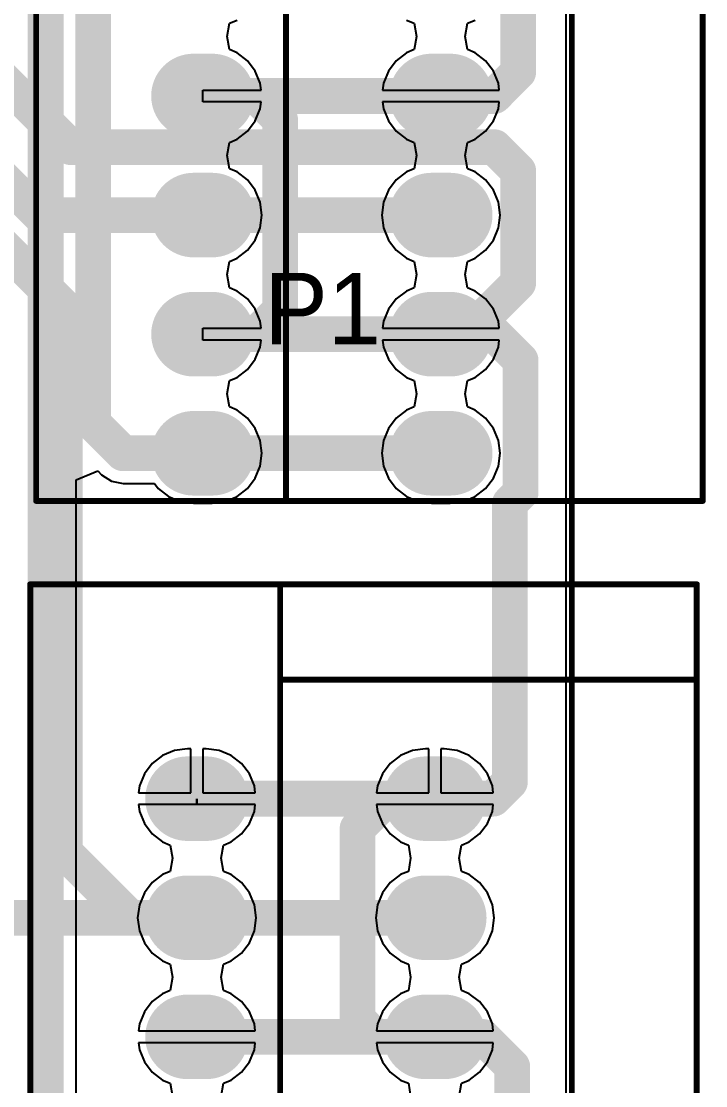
# Model space of a CAD drawing. Header units: millimetres. Extents: x 2.82 to 7.12, y 0.77 to 5.15.
# Drawn here: x 6.542 to 7.118, y 2.124 to 3.018 of the extents above; entities that cross this region are included whole.
import ezdxf

# ---------------------------------------------------------------- set-up
doc = ezdxf.new("R2010")
doc.units = ezdxf.units.MM
doc.header["$MEASUREMENT"] = 0
for name, color, linetype in [('BottomLayer', 5, 'Continuous'), ('BottomSolder', 6, 'Continuous'), ('Mechanical1', 6, 'Continuous'), ('MultiLayer', 9, 'Continuous'), ('PadHoleLayer', 156, 'Continuous'), ('TopLayer', 1, 'Continuous'), ('TopOverlay', 2, 'Continuous'), ('TopSolder', 216, 'Continuous')]:
    doc.layers.add(name, color=color, linetype=linetype)

msp = doc.modelspace()

# ---------------------------------------------------------------- linework, layer by layer
at = {"layer": 'BottomLayer'}
for points, const_width in [([(6.145, 3.268), (6.558, 2.855)], 0.03), ([(6.128, 3.228), (6.579, 2.777)], 0.03), ([(6.513, 2.983), (6.584, 2.912)], 0.03), ([(6.68713, 2.955), (6.70287, 2.955)], 0.06299), ([(6.88713, 2.955), (6.90287, 2.955)], 0.06299), ([(6.695, 2.955), (6.895, 2.955)], 0.03), ([(6.584, 2.912), (6.94, 2.912)], 0.03), ([(6.94, 2.912), (6.96, 2.892)], 0.03), ([(6.96, 2.798), (6.96, 2.892)], 0.03), ([(6.68713, 2.855), (6.70287, 2.855)], 0.06299), ([(6.88713, 2.855), (6.90287, 2.855)], 0.06299), ([(6.558, 2.855), (6.695, 2.855)], 0.03), ([(6.695, 2.855), (6.895, 2.855)], 0.03), ([(6.917, 2.755), (6.96, 2.798)], 0.03), ([(6.579, 2.32), (6.579, 2.777)], 0.03), ([(6.68713, 2.755), (6.70287, 2.755)], 0.06299), ([(6.88713, 2.755), (6.90287, 2.755)], 0.06299), ([(6.695, 2.755), (6.895, 2.755)], 0.03), ([(6.895, 2.755), (6.917, 2.755)], 0.03), ([(6.68713, 2.655), (6.70287, 2.655)], 0.06299), ([(6.88713, 2.655), (6.90287, 2.655)], 0.06299), ([(6.695, 2.655), (6.895, 2.655)], 0.03), ([(6.68213, 2.365), (6.69787, 2.365)], 0.06299), ([(6.88213, 2.365), (6.89787, 2.365)], 0.06299), ([(6.69, 2.365), (6.89, 2.365)], 0.03), ([(6.579, 2.32), (6.634, 2.265)], 0.03), ([(6.68213, 2.265), (6.69787, 2.265)], 0.06299), ([(6.88213, 2.265), (6.89787, 2.265)], 0.06299), ([(6.064, 2.265), (6.634, 2.265)], 0.03), ([(6.634, 2.265), (6.69, 2.265)], 0.03), ([(6.69, 2.265), (6.89, 2.265)], 0.03), ([(6.68213, 2.165), (6.69787, 2.165)], 0.06299), ([(6.88213, 2.165), (6.89787, 2.165)], 0.06299), ([(6.69, 2.165), (6.89, 2.165)], 0.03)]:
    msp.add_lwpolyline(points, dxfattribs=dict(at, const_width=const_width))
for points, const_width in [([(6.67138, 2.955, 1), (6.70287, 2.955, 1)], 0.0315), ([(6.68713, 2.955, 1), (6.71862, 2.955, 1)], 0.0315), ([(6.87138, 2.955, 1), (6.90287, 2.955, 1)], 0.0315), ([(6.88713, 2.955, 1), (6.91862, 2.955, 1)], 0.0315), ([(6.6875, 2.955, 1), (6.7025, 2.955, 1)], 0.015), ([(6.8875, 2.955, 1), (6.9025, 2.955, 1)], 0.015), ([(6.5765, 2.912, 1), (6.5915, 2.912, 1)], 0.015), ([(6.5765, 2.912, 1), (6.5915, 2.912, 1)], 0.015), ([(6.9325, 2.912, 1), (6.9475, 2.912, 1)], 0.015), ([(6.9325, 2.912, 1), (6.9475, 2.912, 1)], 0.015), ([(6.9525, 2.892, 1), (6.9675, 2.892, 1)], 0.015), ([(6.9525, 2.892, 1), (6.9675, 2.892, 1)], 0.015), ([(6.67138, 2.855, 1), (6.70287, 2.855, 1)], 0.0315), ([(6.68713, 2.855, 1), (6.71862, 2.855, 1)], 0.0315), ([(6.87138, 2.855, 1), (6.90287, 2.855, 1)], 0.0315), ([(6.88713, 2.855, 1), (6.91862, 2.855, 1)], 0.0315), ([(6.5505, 2.855, 1), (6.5655, 2.855, 1)], 0.015), ([(6.5505, 2.855, 1), (6.5655, 2.855, 1)], 0.015), ([(6.6875, 2.855, 1), (6.7025, 2.855, 1)], 0.015), ([(6.6875, 2.855, 1), (6.7025, 2.855, 1)], 0.015), ([(6.8875, 2.855, 1), (6.9025, 2.855, 1)], 0.015), ([(6.9525, 2.798, 1), (6.9675, 2.798, 1)], 0.015), ([(6.9525, 2.798, 1), (6.9675, 2.798, 1)], 0.015), ([(6.5715, 2.777, 1), (6.5865, 2.777, 1)], 0.015), ([(6.5715, 2.777, 1), (6.5865, 2.777, 1)], 0.015), ([(6.67138, 2.755, 1), (6.70287, 2.755, 1)], 0.0315), ([(6.68713, 2.755, 1), (6.71862, 2.755, 1)], 0.0315), ([(6.87138, 2.755, 1), (6.90287, 2.755, 1)], 0.0315), ([(6.88713, 2.755, 1), (6.91862, 2.755, 1)], 0.0315), ([(6.6875, 2.755, 1), (6.7025, 2.755, 1)], 0.015), ([(6.8875, 2.755, 1), (6.9025, 2.755, 1)], 0.015), ([(6.8875, 2.755, 1), (6.9025, 2.755, 1)], 0.015), ([(6.9095, 2.755, 1), (6.9245, 2.755, 1)], 0.015), ([(6.9095, 2.755, 1), (6.9245, 2.755, 1)], 0.015), ([(6.67138, 2.655, 1), (6.70287, 2.655, 1)], 0.0315), ([(6.68713, 2.655, 1), (6.71862, 2.655, 1)], 0.0315), ([(6.87138, 2.655, 1), (6.90287, 2.655, 1)], 0.0315), ([(6.88713, 2.655, 1), (6.91862, 2.655, 1)], 0.0315), ([(6.6875, 2.655, 1), (6.7025, 2.655, 1)], 0.015), ([(6.8875, 2.655, 1), (6.9025, 2.655, 1)], 0.015), ([(6.66638, 2.365, 1), (6.69787, 2.365, 1)], 0.0315), ([(6.68213, 2.365, 1), (6.71362, 2.365, 1)], 0.0315), ([(6.86638, 2.365, 1), (6.89787, 2.365, 1)], 0.0315), ([(6.88213, 2.365, 1), (6.91362, 2.365, 1)], 0.0315), ([(6.6825, 2.365, 1), (6.6975, 2.365, 1)], 0.015), ([(6.8825, 2.365, 1), (6.8975, 2.365, 1)], 0.015), ([(6.5715, 2.32, 1), (6.5865, 2.32, 1)], 0.015), ([(6.5715, 2.32, 1), (6.5865, 2.32, 1)], 0.015), ([(6.66638, 2.265, 1), (6.69787, 2.265, 1)], 0.0315), ([(6.68213, 2.265, 1), (6.71362, 2.265, 1)], 0.0315), ([(6.86638, 2.265, 1), (6.89787, 2.265, 1)], 0.0315), ([(6.88213, 2.265, 1), (6.91362, 2.265, 1)], 0.0315), ([(6.6265, 2.265, 1), (6.6415, 2.265, 1)], 0.015), ([(6.6265, 2.265, 1), (6.6415, 2.265, 1)], 0.015), ([(6.6265, 2.265, 1), (6.6415, 2.265, 1)], 0.015), ([(6.6825, 2.265, 1), (6.6975, 2.265, 1)], 0.015), ([(6.6825, 2.265, 1), (6.6975, 2.265, 1)], 0.015), ([(6.8825, 2.265, 1), (6.8975, 2.265, 1)], 0.015), ([(6.66638, 2.165, 1), (6.69787, 2.165, 1)], 0.0315), ([(6.68213, 2.165, 1), (6.71362, 2.165, 1)], 0.0315), ([(6.86638, 2.165, 1), (6.89787, 2.165, 1)], 0.0315), ([(6.88213, 2.165, 1), (6.91362, 2.165, 1)], 0.0315), ([(6.6825, 2.165, 1), (6.6975, 2.165, 1)], 0.015), ([(6.8825, 2.165, 1), (6.8975, 2.165, 1)], 0.015)]:
    msp.add_lwpolyline(points, format="xyb", close=True, dxfattribs=dict(at, const_width=const_width))
at = {"layer": 'BottomSolder', "const_width": 0.07099}
for points in [[(6.68713, 2.955), (6.70287, 2.955)], [(6.88713, 2.955), (6.90287, 2.955)], [(6.68713, 2.855), (6.70287, 2.855)], [(6.88713, 2.855), (6.90287, 2.855)], [(6.68713, 2.755), (6.70287, 2.755)], [(6.88713, 2.755), (6.90287, 2.755)], [(6.68713, 2.655), (6.70287, 2.655)], [(6.88713, 2.655), (6.90287, 2.655)], [(6.68213, 2.365), (6.69787, 2.365)], [(6.88213, 2.365), (6.89787, 2.365)], [(6.68213, 2.265), (6.69787, 2.265)], [(6.88213, 2.265), (6.89787, 2.265)], [(6.68213, 2.165), (6.69787, 2.165)], [(6.88213, 2.165), (6.89787, 2.165)]]:
    msp.add_lwpolyline(points, dxfattribs=at)
at = {"layer": 'BottomSolder', "const_width": 0.0355}
for points in [[(6.66938, 2.955, 1), (6.70487, 2.955, 1)], [(6.68513, 2.955, 1), (6.72062, 2.955, 1)], [(6.86938, 2.955, 1), (6.90487, 2.955, 1)], [(6.88513, 2.955, 1), (6.92062, 2.955, 1)], [(6.66938, 2.855, 1), (6.70487, 2.855, 1)], [(6.68513, 2.855, 1), (6.72062, 2.855, 1)], [(6.86938, 2.855, 1), (6.90487, 2.855, 1)], [(6.88513, 2.855, 1), (6.92062, 2.855, 1)], [(6.66938, 2.755, 1), (6.70487, 2.755, 1)], [(6.68513, 2.755, 1), (6.72062, 2.755, 1)], [(6.86938, 2.755, 1), (6.90487, 2.755, 1)], [(6.88513, 2.755, 1), (6.92062, 2.755, 1)], [(6.66938, 2.655, 1), (6.70487, 2.655, 1)], [(6.68513, 2.655, 1), (6.72062, 2.655, 1)], [(6.86938, 2.655, 1), (6.90487, 2.655, 1)], [(6.88513, 2.655, 1), (6.92062, 2.655, 1)], [(6.66438, 2.365, 1), (6.69987, 2.365, 1)], [(6.68013, 2.365, 1), (6.71562, 2.365, 1)], [(6.86438, 2.365, 1), (6.89987, 2.365, 1)], [(6.88013, 2.365, 1), (6.91562, 2.365, 1)], [(6.66438, 2.265, 1), (6.69987, 2.265, 1)], [(6.68013, 2.265, 1), (6.71562, 2.265, 1)], [(6.86438, 2.265, 1), (6.89987, 2.265, 1)], [(6.88013, 2.265, 1), (6.91562, 2.265, 1)], [(6.66438, 2.165, 1), (6.69987, 2.165, 1)], [(6.68013, 2.165, 1), (6.71562, 2.165, 1)], [(6.86438, 2.165, 1), (6.89987, 2.165, 1)], [(6.88013, 2.165, 1), (6.91562, 2.165, 1)]]:
    msp.add_lwpolyline(points, format="xyb", close=True, dxfattribs=at)
at = {"layer": 'Mechanical1', "const_width": 0.005}
msp.add_lwpolyline([(7.005, 0.995), (7.005, 4.945)], dxfattribs=at)
at = {"layer": 'MultiLayer', "const_width": 0.06299}
for points in [[(6.68713, 2.955), (6.70287, 2.955)], [(6.88713, 2.955), (6.90287, 2.955)], [(6.68713, 2.855), (6.70287, 2.855)], [(6.88713, 2.855), (6.90287, 2.855)], [(6.68713, 2.755), (6.70287, 2.755)], [(6.88713, 2.755), (6.90287, 2.755)], [(6.68713, 2.655), (6.70287, 2.655)], [(6.88713, 2.655), (6.90287, 2.655)], [(6.68213, 2.365), (6.69787, 2.365)], [(6.88213, 2.365), (6.89787, 2.365)], [(6.68213, 2.265), (6.69787, 2.265)], [(6.88213, 2.265), (6.89787, 2.265)], [(6.68213, 2.165), (6.69787, 2.165)], [(6.88213, 2.165), (6.89787, 2.165)]]:
    msp.add_lwpolyline(points, dxfattribs=at)
at = {"layer": 'MultiLayer', "const_width": 0.0315}
for points in [[(6.67138, 2.955, 1), (6.70287, 2.955, 1)], [(6.68713, 2.955, 1), (6.71862, 2.955, 1)], [(6.87138, 2.955, 1), (6.90287, 2.955, 1)], [(6.88713, 2.955, 1), (6.91862, 2.955, 1)], [(6.67138, 2.855, 1), (6.70287, 2.855, 1)], [(6.68713, 2.855, 1), (6.71862, 2.855, 1)], [(6.87138, 2.855, 1), (6.90287, 2.855, 1)], [(6.88713, 2.855, 1), (6.91862, 2.855, 1)], [(6.67138, 2.755, 1), (6.70287, 2.755, 1)], [(6.68713, 2.755, 1), (6.71862, 2.755, 1)], [(6.87138, 2.755, 1), (6.90287, 2.755, 1)], [(6.88713, 2.755, 1), (6.91862, 2.755, 1)], [(6.67138, 2.655, 1), (6.70287, 2.655, 1)], [(6.68713, 2.655, 1), (6.71862, 2.655, 1)], [(6.87138, 2.655, 1), (6.90287, 2.655, 1)], [(6.88713, 2.655, 1), (6.91862, 2.655, 1)], [(6.66638, 2.365, 1), (6.69787, 2.365, 1)], [(6.68213, 2.365, 1), (6.71362, 2.365, 1)], [(6.86638, 2.365, 1), (6.89787, 2.365, 1)], [(6.88213, 2.365, 1), (6.91362, 2.365, 1)], [(6.66638, 2.265, 1), (6.69787, 2.265, 1)], [(6.68213, 2.265, 1), (6.71362, 2.265, 1)], [(6.86638, 2.265, 1), (6.89787, 2.265, 1)], [(6.88213, 2.265, 1), (6.91362, 2.265, 1)], [(6.66638, 2.165, 1), (6.69787, 2.165, 1)], [(6.68213, 2.165, 1), (6.71362, 2.165, 1)], [(6.86638, 2.165, 1), (6.89787, 2.165, 1)], [(6.88213, 2.165, 1), (6.91362, 2.165, 1)]]:
    msp.add_lwpolyline(points, format="xyb", close=True, dxfattribs=at)
at = {"layer": 'PadHoleLayer', "const_width": 0.01969}
for points in [[(6.68516, 2.955, 1), (6.70484, 2.955, 1)], [(6.88516, 2.955, 1), (6.90484, 2.955, 1)], [(6.68516, 2.855, 1), (6.70484, 2.855, 1)], [(6.88516, 2.855, 1), (6.90484, 2.855, 1)], [(6.68516, 2.755, 1), (6.70484, 2.755, 1)], [(6.88516, 2.755, 1), (6.90484, 2.755, 1)], [(6.68516, 2.655, 1), (6.70484, 2.655, 1)], [(6.88516, 2.655, 1), (6.90484, 2.655, 1)], [(6.68016, 2.365, 1), (6.69984, 2.365, 1)], [(6.88016, 2.365, 1), (6.89984, 2.365, 1)], [(6.68016, 2.265, 1), (6.69984, 2.265, 1)], [(6.88016, 2.265, 1), (6.89984, 2.265, 1)], [(6.68016, 2.165, 1), (6.69984, 2.165, 1)], [(6.88016, 2.165, 1), (6.89984, 2.165, 1)]]:
    msp.add_lwpolyline(points, format="xyb", close=True, dxfattribs=at)
at = {"layer": 'TopLayer'}
for p, q in [((7, 4.90216), (7, 1)), ((6.71544, 3.005), (6.71731, 3.01606)), ((6.71731, 3.01606), (6.7238, 3.01875)), ((6.8662, 3.01875), (6.87269, 3.01606)), ((6.87269, 3.01606), (6.87456, 3.005)), ((6.91544, 3.005), (6.91731, 3.01606)), ((6.91731, 3.01606), (6.9238, 3.01875)), ((6.71731, 2.99394), (6.71544, 3.005)), ((6.87456, 3.005), (6.87269, 2.99394)), ((6.91731, 2.99394), (6.91544, 3.005)), ((6.7238, 2.99125), (6.71731, 2.99394)), ((6.87269, 2.99394), (6.8662, 2.99125)), ((6.9238, 2.99125), (6.91731, 2.99394)), ((6.73247, 2.9846), (6.7238, 2.99125)), ((6.8662, 2.99125), (6.85753, 2.9846)), ((6.93247, 2.9846), (6.9238, 2.99125)), ((6.73912, 2.97593), (6.73247, 2.9846)), ((6.85753, 2.9846), (6.85088, 2.97593)), ((6.93912, 2.97593), (6.93247, 2.9846)), ((6.7433, 2.96583), (6.73912, 2.97593)), ((6.85088, 2.97593), (6.8467, 2.96583)), ((6.9433, 2.96583), (6.93912, 2.97593)), ((6.695, 2.95), (6.695, 2.96)), ((6.695, 2.96), (6.74407, 2.96)), ((6.74407, 2.96), (6.7433, 2.96583)), ((6.8467, 2.96583), (6.84593, 2.96)), ((6.84593, 2.96), (6.895, 2.96)), ((6.895, 2.96), (6.94407, 2.96)), ((6.94407, 2.96), (6.9433, 2.96583)), ((6.74407, 2.95), (6.695, 2.95)), ((6.7433, 2.94417), (6.74407, 2.95)), ((6.895, 2.95), (6.84593, 2.95)), ((6.84593, 2.95), (6.8467, 2.94417)), ((6.94407, 2.95), (6.895, 2.95)), ((6.9433, 2.94417), (6.94407, 2.95)), ((6.73912, 2.93407), (6.7433, 2.94417)), ((6.8467, 2.94417), (6.85088, 2.93407)), ((6.93912, 2.93407), (6.9433, 2.94417)), ((6.73247, 2.9254), (6.73912, 2.93407)), ((6.85088, 2.93407), (6.85753, 2.9254)), ((6.93247, 2.9254), (6.93912, 2.93407)), ((6.7238, 2.91875), (6.73247, 2.9254)), ((6.85753, 2.9254), (6.8662, 2.91875)), ((6.9238, 2.91875), (6.93247, 2.9254)), ((6.71544, 2.905), (6.71731, 2.91606)), ((6.71731, 2.91606), (6.7238, 2.91875)), ((6.8662, 2.91875), (6.87269, 2.91606)), ((6.87269, 2.91606), (6.87456, 2.905)), ((6.91544, 2.905), (6.91731, 2.91606)), ((6.91731, 2.91606), (6.9238, 2.91875)), ((6.71731, 2.89394), (6.71544, 2.905)), ((6.87456, 2.905), (6.87269, 2.89394)), ((6.91731, 2.89394), (6.91544, 2.905)), ((6.7238, 2.89125), (6.71731, 2.89394)), ((6.73247, 2.8846), (6.7238, 2.89125)), ((6.8662, 2.89125), (6.85753, 2.8846)), ((6.87269, 2.89394), (6.8662, 2.89125)), ((6.9238, 2.89125), (6.91731, 2.89394)), ((6.93247, 2.8846), (6.9238, 2.89125)), ((6.73912, 2.87593), (6.73247, 2.8846)), ((6.85753, 2.8846), (6.85088, 2.87593)), ((6.93912, 2.87593), (6.93247, 2.8846)), ((6.7433, 2.86583), (6.73912, 2.87593)), ((6.85088, 2.87593), (6.8467, 2.86583)), ((6.9433, 2.86583), (6.93912, 2.87593)), ((6.74473, 2.855), (6.7433, 2.86583)), ((6.8467, 2.86583), (6.84527, 2.855)), ((6.94473, 2.855), (6.9433, 2.86583)), ((6.7433, 2.84417), (6.74473, 2.855)), ((6.84527, 2.855), (6.8467, 2.84417)), ((6.9433, 2.84417), (6.94473, 2.855)), ((6.73912, 2.83407), (6.7433, 2.84417)), ((6.8467, 2.84417), (6.85088, 2.83407)), ((6.93912, 2.83407), (6.9433, 2.84417)), ((6.73247, 2.8254), (6.73912, 2.83407)), ((6.85088, 2.83407), (6.85753, 2.8254)), ((6.93247, 2.8254), (6.93912, 2.83407)), ((6.7238, 2.81875), (6.73247, 2.8254)), ((6.85753, 2.8254), (6.8662, 2.81875)), ((6.9238, 2.81875), (6.93247, 2.8254)), ((6.71544, 2.805), (6.71731, 2.81606)), ((6.71731, 2.81606), (6.7238, 2.81875)), ((6.8662, 2.81875), (6.87269, 2.81606)), ((6.87269, 2.81606), (6.87456, 2.805)), ((6.91544, 2.805), (6.91731, 2.81606)), ((6.91731, 2.81606), (6.9238, 2.81875)), ((6.71731, 2.79394), (6.71544, 2.805)), ((6.87456, 2.805), (6.87269, 2.79394)), ((6.91731, 2.79394), (6.91544, 2.805)), ((6.7238, 2.79125), (6.71731, 2.79394)), ((6.73247, 2.7846), (6.7238, 2.79125)), ((6.8662, 2.79125), (6.85753, 2.7846)), ((6.87269, 2.79394), (6.8662, 2.79125)), ((6.9238, 2.79125), (6.91731, 2.79394)), ((6.93247, 2.7846), (6.9238, 2.79125)), ((6.73912, 2.77593), (6.73247, 2.7846)), ((6.85753, 2.7846), (6.85088, 2.77593)), ((6.93912, 2.77593), (6.93247, 2.7846)), ((6.7433, 2.76583), (6.73912, 2.77593)), ((6.85088, 2.77593), (6.8467, 2.76583)), ((6.9433, 2.76583), (6.93912, 2.77593)), ((6.74407, 2.76), (6.7433, 2.76583)), ((6.8467, 2.76583), (6.84593, 2.76)), ((6.94407, 2.76), (6.9433, 2.76583)), ((6.695, 2.75), (6.695, 2.76)), ((6.695, 2.76), (6.74407, 2.76)), ((6.84593, 2.76), (6.895, 2.76)), ((6.895, 2.76), (6.94407, 2.76)), ((6.74407, 2.75), (6.695, 2.75)), ((6.73912, 2.73407), (6.7433, 2.74417)), ((6.7433, 2.74417), (6.74407, 2.75)), ((6.895, 2.75), (6.84593, 2.75)), ((6.84593, 2.75), (6.8467, 2.74417)), ((6.8467, 2.74417), (6.85088, 2.73407)), ((6.94407, 2.75), (6.895, 2.75)), ((6.93912, 2.73407), (6.9433, 2.74417)), ((6.9433, 2.74417), (6.94407, 2.75)), ((6.73247, 2.7254), (6.73912, 2.73407)), ((6.85088, 2.73407), (6.85753, 2.7254)), ((6.93247, 2.7254), (6.93912, 2.73407)), ((6.71731, 2.71606), (6.7238, 2.71875)), ((6.7238, 2.71875), (6.73247, 2.7254)), ((6.85753, 2.7254), (6.8662, 2.71875)), ((6.8662, 2.71875), (6.87269, 2.71606)), ((6.91731, 2.71606), (6.9238, 2.71875)), ((6.9238, 2.71875), (6.93247, 2.7254)), ((6.71544, 2.705), (6.71731, 2.71606)), ((6.87269, 2.71606), (6.87456, 2.705)), ((6.91544, 2.705), (6.91731, 2.71606)), ((6.71731, 2.69394), (6.71544, 2.705)), ((6.87456, 2.705), (6.87269, 2.69394)), ((6.91731, 2.69394), (6.91544, 2.705)), ((6.7238, 2.69125), (6.71731, 2.69394)), ((6.73247, 2.6846), (6.7238, 2.69125)), ((6.8662, 2.69125), (6.85753, 2.6846)), ((6.87269, 2.69394), (6.8662, 2.69125)), ((6.9238, 2.69125), (6.91731, 2.69394)), ((6.93247, 2.6846), (6.9238, 2.69125)), ((6.73912, 2.67593), (6.73247, 2.6846)), ((6.85753, 2.6846), (6.85088, 2.67593)), ((6.93912, 2.67593), (6.93247, 2.6846)), ((6.7433, 2.66583), (6.73912, 2.67593)), ((6.85088, 2.67593), (6.8467, 2.66583)), ((6.9433, 2.66583), (6.93912, 2.67593)), ((6.74473, 2.655), (6.7433, 2.66583)), ((6.8467, 2.66583), (6.84527, 2.655)), ((6.94473, 2.655), (6.9433, 2.66583)), ((6.7433, 2.64417), (6.74473, 2.655)), ((6.84527, 2.655), (6.8467, 2.64417)), ((6.9433, 2.64417), (6.94473, 2.655)), ((6.58849, 2.63274), (6.60668, 2.64028)), ((6.60668, 2.64028), (6.60998, 2.63698)), ((6.60998, 2.63698), (6.61825, 2.63145)), ((6.73912, 2.63407), (6.7433, 2.64417)), ((6.8467, 2.64417), (6.85088, 2.63407)), ((6.93912, 2.63407), (6.9433, 2.64417)), ((6.58849, 1.93056), (6.58849, 2.63274)), ((6.61825, 2.63145), (6.628, 2.62951)), ((6.628, 2.62951), (6.65438, 2.62951)), ((6.65438, 2.62951), (6.65753, 2.6254)), ((6.73247, 2.6254), (6.73912, 2.63407)), ((6.85088, 2.63407), (6.85753, 2.6254)), ((6.93247, 2.6254), (6.93912, 2.63407)), ((6.65753, 2.6254), (6.6662, 2.61875)), ((6.6662, 2.61875), (6.67629, 2.61457)), ((6.71371, 2.61457), (6.7238, 2.61875)), ((6.7238, 2.61875), (6.73247, 2.6254)), ((6.85753, 2.6254), (6.8662, 2.61875)), ((6.8662, 2.61875), (6.87629, 2.61457)), ((6.91371, 2.61457), (6.9238, 2.61875)), ((6.9238, 2.61875), (6.93247, 2.6254)), ((6.67629, 2.61457), (6.68713, 2.61315)), ((6.68713, 2.61315), (6.70287, 2.61315)), ((6.70287, 2.61315), (6.71371, 2.61457)), ((6.87629, 2.61457), (6.88713, 2.61315)), ((6.88713, 2.61315), (6.90287, 2.61315)), ((6.90287, 2.61315), (6.91371, 2.61457)), ((6.67129, 2.40543), (6.6612, 2.40125)), ((6.68213, 2.40685), (6.67129, 2.40543)), ((6.685, 2.40685), (6.68213, 2.40685)), ((6.685, 2.37), (6.685, 2.40685)), ((6.69787, 2.40685), (6.695, 2.40685)), ((6.695, 2.40685), (6.695, 2.37)), ((6.70871, 2.40543), (6.69787, 2.40685)), ((6.7188, 2.40125), (6.70871, 2.40543)), ((6.87129, 2.40543), (6.8612, 2.40125)), ((6.88213, 2.40685), (6.87129, 2.40543)), ((6.885, 2.40685), (6.88213, 2.40685)), ((6.885, 2.37), (6.885, 2.40685)), ((6.89787, 2.40685), (6.895, 2.40685)), ((6.895, 2.40685), (6.895, 2.37)), ((6.90871, 2.40543), (6.89787, 2.40685)), ((6.9188, 2.40125), (6.90871, 2.40543)), ((6.6612, 2.40125), (6.65253, 2.3946)), ((6.72747, 2.3946), (6.7188, 2.40125)), ((6.8612, 2.40125), (6.85253, 2.3946)), ((6.92747, 2.3946), (6.9188, 2.40125)), ((6.65253, 2.3946), (6.64588, 2.38593)), ((6.73412, 2.38593), (6.72747, 2.3946)), ((6.85253, 2.3946), (6.84588, 2.38593)), ((6.93412, 2.38593), (6.92747, 2.3946)), ((6.64588, 2.38593), (6.6417, 2.37583)), ((6.7383, 2.37583), (6.73412, 2.38593)), ((6.84588, 2.38593), (6.8417, 2.37583)), ((6.9383, 2.37583), (6.93412, 2.38593)), ((6.6417, 2.37583), (6.64093, 2.37)), ((6.64093, 2.37), (6.685, 2.37)), ((6.695, 2.37), (6.73907, 2.37)), ((6.73907, 2.37), (6.7383, 2.37583)), ((6.8417, 2.37583), (6.84093, 2.37)), ((6.84093, 2.37), (6.885, 2.37)), ((6.895, 2.37), (6.93907, 2.37)), ((6.93907, 2.37), (6.9383, 2.37583)), ((6.69, 2.36), (6.64093, 2.36)), ((6.64093, 2.36), (6.6417, 2.35417)), ((6.69, 2.36), (6.69, 2.365)), ((6.69, 2.365), (6.69, 2.365)), ((6.69, 2.365), (6.69, 2.36)), ((6.73907, 2.36), (6.69, 2.36)), ((6.7383, 2.35417), (6.73907, 2.36)), ((6.89, 2.36), (6.84093, 2.36)), ((6.84093, 2.36), (6.8417, 2.35417)), ((6.93907, 2.36), (6.89, 2.36)), ((6.9383, 2.35417), (6.93907, 2.36)), ((6.6417, 2.35417), (6.64588, 2.34407)), ((6.73412, 2.34407), (6.7383, 2.35417)), ((6.8417, 2.35417), (6.84588, 2.34407)), ((6.93412, 2.34407), (6.9383, 2.35417)), ((6.64588, 2.34407), (6.65253, 2.3354)), ((6.72747, 2.3354), (6.73412, 2.34407)), ((6.84588, 2.34407), (6.85253, 2.3354)), ((6.92747, 2.3354), (6.93412, 2.34407)), ((6.65253, 2.3354), (6.6612, 2.32875)), ((6.7188, 2.32875), (6.72747, 2.3354)), ((6.85253, 2.3354), (6.8612, 2.32875)), ((6.9188, 2.32875), (6.92747, 2.3354)), ((6.6612, 2.32875), (6.66769, 2.32606)), ((6.66769, 2.32606), (6.66956, 2.315)), ((6.71044, 2.315), (6.71231, 2.32606)), ((6.71231, 2.32606), (6.7188, 2.32875)), ((6.8612, 2.32875), (6.86769, 2.32606)), ((6.86769, 2.32606), (6.86956, 2.315)), ((6.91044, 2.315), (6.91231, 2.32606)), ((6.91231, 2.32606), (6.9188, 2.32875)), ((6.66956, 2.315), (6.66769, 2.30394)), ((6.71231, 2.30394), (6.71044, 2.315)), ((6.86956, 2.315), (6.86769, 2.30394)), ((6.91231, 2.30394), (6.91044, 2.315)), ((6.6612, 2.30125), (6.65253, 2.2946)), ((6.66769, 2.30394), (6.6612, 2.30125)), ((6.7188, 2.30125), (6.71231, 2.30394)), ((6.72747, 2.2946), (6.7188, 2.30125)), ((6.8612, 2.30125), (6.85253, 2.2946)), ((6.86769, 2.30394), (6.8612, 2.30125)), ((6.9188, 2.30125), (6.91231, 2.30394)), ((6.92747, 2.2946), (6.9188, 2.30125)), ((6.65253, 2.2946), (6.64588, 2.28593)), ((6.73412, 2.28593), (6.72747, 2.2946)), ((6.85253, 2.2946), (6.84588, 2.28593)), ((6.93412, 2.28593), (6.92747, 2.2946)), ((6.64588, 2.28593), (6.6417, 2.27583)), ((6.7383, 2.27583), (6.73412, 2.28593)), ((6.84588, 2.28593), (6.8417, 2.27583)), ((6.9383, 2.27583), (6.93412, 2.28593)), ((6.6417, 2.27583), (6.64027, 2.265)), ((6.73973, 2.265), (6.7383, 2.27583)), ((6.8417, 2.27583), (6.84027, 2.265)), ((6.93973, 2.265), (6.9383, 2.27583)), ((6.64027, 2.265), (6.6417, 2.25417)), ((6.7383, 2.25417), (6.73973, 2.265)), ((6.84027, 2.265), (6.8417, 2.25417)), ((6.9383, 2.25417), (6.93973, 2.265)), ((6.6417, 2.25417), (6.64588, 2.24407)), ((6.73412, 2.24407), (6.7383, 2.25417)), ((6.8417, 2.25417), (6.84588, 2.24407)), ((6.93412, 2.24407), (6.9383, 2.25417)), ((6.64588, 2.24407), (6.65253, 2.2354)), ((6.72747, 2.2354), (6.73412, 2.24407)), ((6.84588, 2.24407), (6.85253, 2.2354)), ((6.92747, 2.2354), (6.93412, 2.24407)), ((6.65253, 2.2354), (6.6612, 2.22875)), ((6.7188, 2.22875), (6.72747, 2.2354)), ((6.85253, 2.2354), (6.8612, 2.22875)), ((6.9188, 2.22875), (6.92747, 2.2354)), ((6.6612, 2.22875), (6.66769, 2.22606)), ((6.66769, 2.22606), (6.66956, 2.215)), ((6.71044, 2.215), (6.71231, 2.22606)), ((6.71231, 2.22606), (6.7188, 2.22875)), ((6.8612, 2.22875), (6.86769, 2.22606)), ((6.86769, 2.22606), (6.86956, 2.215)), ((6.91044, 2.215), (6.91231, 2.22606)), ((6.91231, 2.22606), (6.9188, 2.22875)), ((6.66956, 2.215), (6.66769, 2.20394)), ((6.71231, 2.20394), (6.71044, 2.215)), ((6.86956, 2.215), (6.86769, 2.20394)), ((6.91231, 2.20394), (6.91044, 2.215)), ((6.6612, 2.20125), (6.65253, 2.1946)), ((6.66769, 2.20394), (6.6612, 2.20125)), ((6.7188, 2.20125), (6.71231, 2.20394)), ((6.72747, 2.1946), (6.7188, 2.20125)), ((6.8612, 2.20125), (6.85253, 2.1946)), ((6.86769, 2.20394), (6.8612, 2.20125)), ((6.9188, 2.20125), (6.91231, 2.20394)), ((6.92747, 2.1946), (6.9188, 2.20125)), ((6.65253, 2.1946), (6.64588, 2.18593)), ((6.73412, 2.18593), (6.72747, 2.1946)), ((6.85253, 2.1946), (6.84588, 2.18593)), ((6.93412, 2.18593), (6.92747, 2.1946)), ((6.64588, 2.18593), (6.6417, 2.17583)), ((6.7383, 2.17583), (6.73412, 2.18593)), ((6.84588, 2.18593), (6.8417, 2.17583)), ((6.9383, 2.17583), (6.93412, 2.18593)), ((6.6417, 2.17583), (6.64093, 2.17)), ((6.73907, 2.17), (6.7383, 2.17583)), ((6.8417, 2.17583), (6.84093, 2.17)), ((6.93907, 2.17), (6.9383, 2.17583)), ((6.64093, 2.17), (6.69, 2.17)), ((6.69, 2.17), (6.73907, 2.17)), ((6.84093, 2.17), (6.89, 2.17)), ((6.89, 2.17), (6.93907, 2.17)), ((6.69, 2.16), (6.64093, 2.16)), ((6.64093, 2.16), (6.6417, 2.15417)), ((6.6417, 2.15417), (6.64588, 2.14407)), ((6.73907, 2.16), (6.69, 2.16)), ((6.73412, 2.14407), (6.7383, 2.15417)), ((6.7383, 2.15417), (6.73907, 2.16)), ((6.89, 2.16), (6.84093, 2.16)), ((6.84093, 2.16), (6.8417, 2.15417)), ((6.8417, 2.15417), (6.84588, 2.14407)), ((6.93907, 2.16), (6.89, 2.16)), ((6.93412, 2.14407), (6.9383, 2.15417)), ((6.9383, 2.15417), (6.93907, 2.16)), ((6.64588, 2.14407), (6.65253, 2.1354)), ((6.72747, 2.1354), (6.73412, 2.14407)), ((6.84588, 2.14407), (6.85253, 2.1354)), ((6.92747, 2.1354), (6.93412, 2.14407)), ((6.65253, 2.1354), (6.6612, 2.12875)), ((6.6612, 2.12875), (6.66769, 2.12606)), ((6.71231, 2.12606), (6.7188, 2.12875)), ((6.7188, 2.12875), (6.72747, 2.1354)), ((6.85253, 2.1354), (6.8612, 2.12875)), ((6.8612, 2.12875), (6.86769, 2.12606)), ((6.91231, 2.12606), (6.9188, 2.12875)), ((6.9188, 2.12875), (6.92747, 2.1354)), ((6.66769, 2.12606), (6.66956, 2.115)), ((6.71044, 2.115), (6.71231, 2.12606)), ((6.86769, 2.12606), (6.86956, 2.115)), ((6.91044, 2.115), (6.91231, 2.12606))]:
    msp.add_line(p, q, dxfattribs=at)
for points, const_width in [([(6.603, 2.68), (6.603, 3.268)], 0.03), ([(6.563, 1.92), (6.563, 3.188)], 0.03), ([(6.96, 2.975), (6.96, 3.135)], 0.03), ([(6.68713, 2.955), (6.70287, 2.955)], 0.06299), ([(6.88713, 2.955), (6.90287, 2.955)], 0.06299), ([(6.94, 2.955), (6.96, 2.975)], 0.03), ([(6.695, 2.955), (6.74, 2.955)], 0.03), ([(6.74, 2.955), (6.76, 2.935)], 0.03), ([(6.895, 2.955), (6.94, 2.955)], 0.03), ([(6.76, 2.775), (6.76, 2.935)], 0.03), ([(6.68713, 2.855), (6.70287, 2.855)], 0.06299), ([(6.88713, 2.855), (6.90287, 2.855)], 0.06299), ([(6.74, 2.755), (6.76, 2.775)], 0.03), ([(6.68713, 2.755), (6.70287, 2.755)], 0.06299), ([(6.88713, 2.755), (6.90287, 2.755)], 0.06299), ([(6.695, 2.755), (6.74, 2.755)], 0.03), ([(6.895, 2.755), (6.94, 2.755)], 0.03), ([(6.94, 2.755), (6.962, 2.733)], 0.03), ([(6.962, 2.622), (6.962, 2.733)], 0.03), ([(6.603, 2.68), (6.628, 2.655)], 0.03), ([(6.68713, 2.655), (6.70287, 2.655)], 0.06299), ([(6.88713, 2.655), (6.90287, 2.655)], 0.06299), ([(6.628, 2.655), (6.695, 2.655)], 0.03), ([(6.953, 2.613), (6.962, 2.622)], 0.03), ([(6.953, 2.379), (6.953, 2.613)], 0.03), ([(6.68213, 2.365), (6.69787, 2.365)], 0.06299), ([(6.88213, 2.365), (6.89787, 2.365)], 0.06299), ([(6.939, 2.365), (6.953, 2.379)], 0.03), ([(6.825, 2.34), (6.85, 2.365)], 0.03), ([(6.85, 2.365), (6.89, 2.365)], 0.03), ([(6.89, 2.365), (6.939, 2.365)], 0.03), ([(6.825, 2.18), (6.825, 2.34)], 0.03), ([(6.68213, 2.265), (6.69787, 2.265)], 0.06299), ([(6.88213, 2.265), (6.89787, 2.265)], 0.06299), ([(6.68213, 2.165), (6.69787, 2.165)], 0.06299), ([(6.825, 2.18), (6.84, 2.165)], 0.03), ([(6.88213, 2.165), (6.89787, 2.165)], 0.06299), ([(6.84, 2.165), (6.89, 2.165)], 0.03), ([(6.89, 2.165), (6.93, 2.165)], 0.03), ([(6.93, 2.165), (6.955, 2.14)], 0.03), ([(6.955, 1.98), (6.955, 2.14)], 0.03)]:
    msp.add_lwpolyline(points, dxfattribs=dict(at, const_width=const_width))
for points, const_width in [([(6.67138, 2.955, 1), (6.70287, 2.955, 1)], 0.0315), ([(6.68713, 2.955, 1), (6.71862, 2.955, 1)], 0.0315), ([(6.87138, 2.955, 1), (6.90287, 2.955, 1)], 0.0315), ([(6.88713, 2.955, 1), (6.91862, 2.955, 1)], 0.0315), ([(6.9525, 2.975, 1), (6.9675, 2.975, 1)], 0.015), ([(6.9525, 2.975, 1), (6.9675, 2.975, 1)], 0.015), ([(6.6875, 2.955, 1), (6.7025, 2.955, 1)], 0.015), ([(6.7325, 2.955, 1), (6.7475, 2.955, 1)], 0.015), ([(6.7325, 2.955, 1), (6.7475, 2.955, 1)], 0.015), ([(6.8875, 2.955, 1), (6.9025, 2.955, 1)], 0.015), ([(6.9325, 2.955, 1), (6.9475, 2.955, 1)], 0.015), ([(6.9325, 2.955, 1), (6.9475, 2.955, 1)], 0.015), ([(6.7525, 2.935, 1), (6.7675, 2.935, 1)], 0.015), ([(6.7525, 2.935, 1), (6.7675, 2.935, 1)], 0.015), ([(6.67138, 2.855, 1), (6.70287, 2.855, 1)], 0.0315), ([(6.68713, 2.855, 1), (6.71862, 2.855, 1)], 0.0315), ([(6.87138, 2.855, 1), (6.90287, 2.855, 1)], 0.0315), ([(6.88713, 2.855, 1), (6.91862, 2.855, 1)], 0.0315), ([(6.7525, 2.775, 1), (6.7675, 2.775, 1)], 0.015), ([(6.7525, 2.775, 1), (6.7675, 2.775, 1)], 0.015), ([(6.67138, 2.755, 1), (6.70287, 2.755, 1)], 0.0315), ([(6.68713, 2.755, 1), (6.71862, 2.755, 1)], 0.0315), ([(6.87138, 2.755, 1), (6.90287, 2.755, 1)], 0.0315), ([(6.88713, 2.755, 1), (6.91862, 2.755, 1)], 0.0315), ([(6.6875, 2.755, 1), (6.7025, 2.755, 1)], 0.015), ([(6.7325, 2.755, 1), (6.7475, 2.755, 1)], 0.015), ([(6.7325, 2.755, 1), (6.7475, 2.755, 1)], 0.015), ([(6.8875, 2.755, 1), (6.9025, 2.755, 1)], 0.015), ([(6.9325, 2.755, 1), (6.9475, 2.755, 1)], 0.015), ([(6.9325, 2.755, 1), (6.9475, 2.755, 1)], 0.015), ([(6.9545, 2.733, 1), (6.9695, 2.733, 1)], 0.015), ([(6.9545, 2.733, 1), (6.9695, 2.733, 1)], 0.015), ([(6.5955, 2.68, 1), (6.6105, 2.68, 1)], 0.015), ([(6.5955, 2.68, 1), (6.6105, 2.68, 1)], 0.015), ([(6.67138, 2.655, 1), (6.70287, 2.655, 1)], 0.0315), ([(6.68713, 2.655, 1), (6.71862, 2.655, 1)], 0.0315), ([(6.87138, 2.655, 1), (6.90287, 2.655, 1)], 0.0315), ([(6.88713, 2.655, 1), (6.91862, 2.655, 1)], 0.0315), ([(6.6205, 2.655, 1), (6.6355, 2.655, 1)], 0.015), ([(6.6205, 2.655, 1), (6.6355, 2.655, 1)], 0.015), ([(6.6875, 2.655, 1), (6.7025, 2.655, 1)], 0.015), ([(6.9545, 2.622, 1), (6.9695, 2.622, 1)], 0.015), ([(6.9545, 2.622, 1), (6.9695, 2.622, 1)], 0.015), ([(6.9455, 2.613, 1), (6.9605, 2.613, 1)], 0.015), ([(6.9455, 2.613, 1), (6.9605, 2.613, 1)], 0.015), ([(6.66638, 2.365, 1), (6.69787, 2.365, 1)], 0.0315), ([(6.68213, 2.365, 1), (6.71362, 2.365, 1)], 0.0315), ([(6.86638, 2.365, 1), (6.89787, 2.365, 1)], 0.0315), ([(6.88213, 2.365, 1), (6.91362, 2.365, 1)], 0.0315), ([(6.9455, 2.379, 1), (6.9605, 2.379, 1)], 0.015), ([(6.9455, 2.379, 1), (6.9605, 2.379, 1)], 0.015), ([(6.8425, 2.365, 1), (6.8575, 2.365, 1)], 0.015), ([(6.8425, 2.365, 1), (6.8575, 2.365, 1)], 0.015), ([(6.8825, 2.365, 1), (6.8975, 2.365, 1)], 0.015), ([(6.8825, 2.365, 1), (6.8975, 2.365, 1)], 0.015), ([(6.9315, 2.365, 1), (6.9465, 2.365, 1)], 0.015), ([(6.9315, 2.365, 1), (6.9465, 2.365, 1)], 0.015), ([(6.8175, 2.34, 1), (6.8325, 2.34, 1)], 0.015), ([(6.8175, 2.34, 1), (6.8325, 2.34, 1)], 0.015), ([(6.66638, 2.265, 1), (6.69787, 2.265, 1)], 0.0315), ([(6.68213, 2.265, 1), (6.71362, 2.265, 1)], 0.0315), ([(6.86638, 2.265, 1), (6.89787, 2.265, 1)], 0.0315), ([(6.88213, 2.265, 1), (6.91362, 2.265, 1)], 0.0315), ([(6.66638, 2.165, 1), (6.69787, 2.165, 1)], 0.0315), ([(6.68213, 2.165, 1), (6.71362, 2.165, 1)], 0.0315), ([(6.8175, 2.18, 1), (6.8325, 2.18, 1)], 0.015), ([(6.8175, 2.18, 1), (6.8325, 2.18, 1)], 0.015), ([(6.86638, 2.165, 1), (6.89787, 2.165, 1)], 0.0315), ([(6.88213, 2.165, 1), (6.91362, 2.165, 1)], 0.0315), ([(6.8325, 2.165, 1), (6.8475, 2.165, 1)], 0.015), ([(6.8325, 2.165, 1), (6.8475, 2.165, 1)], 0.015), ([(6.8825, 2.165, 1), (6.8975, 2.165, 1)], 0.015), ([(6.8825, 2.165, 1), (6.8975, 2.165, 1)], 0.015), ([(6.9225, 2.165, 1), (6.9375, 2.165, 1)], 0.015), ([(6.9225, 2.165, 1), (6.9375, 2.165, 1)], 0.015), ([(6.9475, 2.14, 1), (6.9625, 2.14, 1)], 0.015), ([(6.9475, 2.14, 1), (6.9625, 2.14, 1)], 0.015)]:
    msp.add_lwpolyline(points, format="xyb", close=True, dxfattribs=dict(at, const_width=const_width))
at = {"layer": 'TopOverlay', "const_width": 0.005}
for points in [[(6.555, 2.615), (6.555, 3.735)], [(6.765, 2.615), (6.765, 3.735)], [(7.115, 2.615), (7.115, 3.735)], [(6.555, 2.615), (7.115, 2.615)], [(6.55, 1.425), (6.55, 2.545)], [(6.55, 2.545), (7.11, 2.545)], [(6.76, 1.425), (6.76, 2.545)], [(7.11, 1.425), (7.11, 2.545)], [(6.76, 2.465), (7.11, 2.465)]]:
    msp.add_lwpolyline(points, dxfattribs=at)
at = {"layer": 'TopOverlay', "const_width": 0.0025}
for points in [[(6.55375, 2.615, 1), (6.55625, 2.615, 1)], [(6.55375, 2.615, 1), (6.55625, 2.615, 1)], [(6.76375, 2.615, 1), (6.76625, 2.615, 1)], [(7.11375, 2.615, 1), (7.11625, 2.615, 1)], [(7.11375, 2.615, 1), (7.11625, 2.615, 1)], [(6.54875, 2.545, 1), (6.55125, 2.545, 1)], [(6.54875, 2.545, 1), (6.55125, 2.545, 1)], [(6.75875, 2.545, 1), (6.76125, 2.545, 1)], [(7.10875, 2.545, 1), (7.11125, 2.545, 1)], [(7.10875, 2.545, 1), (7.11125, 2.545, 1)], [(6.75875, 2.465, 1), (6.76125, 2.465, 1)], [(7.10875, 2.465, 1), (7.11125, 2.465, 1)]]:
    msp.add_lwpolyline(points, format="xyb", close=True, dxfattribs=at)
at = {"layer": 'TopSolder', "const_width": 0.07099}
for points in [[(6.68713, 2.955), (6.70287, 2.955)], [(6.88713, 2.955), (6.90287, 2.955)], [(6.68713, 2.855), (6.70287, 2.855)], [(6.88713, 2.855), (6.90287, 2.855)], [(6.68713, 2.755), (6.70287, 2.755)], [(6.88713, 2.755), (6.90287, 2.755)], [(6.68713, 2.655), (6.70287, 2.655)], [(6.88713, 2.655), (6.90287, 2.655)], [(6.68213, 2.365), (6.69787, 2.365)], [(6.88213, 2.365), (6.89787, 2.365)], [(6.68213, 2.265), (6.69787, 2.265)], [(6.88213, 2.265), (6.89787, 2.265)], [(6.68213, 2.165), (6.69787, 2.165)], [(6.88213, 2.165), (6.89787, 2.165)]]:
    msp.add_lwpolyline(points, dxfattribs=at)
at = {"layer": 'TopSolder', "const_width": 0.0355}
for points in [[(6.66938, 2.955, 1), (6.70487, 2.955, 1)], [(6.68513, 2.955, 1), (6.72062, 2.955, 1)], [(6.86938, 2.955, 1), (6.90487, 2.955, 1)], [(6.88513, 2.955, 1), (6.92062, 2.955, 1)], [(6.66938, 2.855, 1), (6.70487, 2.855, 1)], [(6.68513, 2.855, 1), (6.72062, 2.855, 1)], [(6.86938, 2.855, 1), (6.90487, 2.855, 1)], [(6.88513, 2.855, 1), (6.92062, 2.855, 1)], [(6.66938, 2.755, 1), (6.70487, 2.755, 1)], [(6.68513, 2.755, 1), (6.72062, 2.755, 1)], [(6.86938, 2.755, 1), (6.90487, 2.755, 1)], [(6.88513, 2.755, 1), (6.92062, 2.755, 1)], [(6.66938, 2.655, 1), (6.70487, 2.655, 1)], [(6.68513, 2.655, 1), (6.72062, 2.655, 1)], [(6.86938, 2.655, 1), (6.90487, 2.655, 1)], [(6.88513, 2.655, 1), (6.92062, 2.655, 1)], [(6.66438, 2.365, 1), (6.69987, 2.365, 1)], [(6.68013, 2.365, 1), (6.71562, 2.365, 1)], [(6.86438, 2.365, 1), (6.89987, 2.365, 1)], [(6.88013, 2.365, 1), (6.91562, 2.365, 1)], [(6.66438, 2.265, 1), (6.69987, 2.265, 1)], [(6.68013, 2.265, 1), (6.71562, 2.265, 1)], [(6.86438, 2.265, 1), (6.89987, 2.265, 1)], [(6.88013, 2.265, 1), (6.91562, 2.265, 1)], [(6.66438, 2.165, 1), (6.69987, 2.165, 1)], [(6.68013, 2.165, 1), (6.71562, 2.165, 1)], [(6.86438, 2.165, 1), (6.89987, 2.165, 1)], [(6.88013, 2.165, 1), (6.91562, 2.165, 1)]]:
    msp.add_lwpolyline(points, format="xyb", close=True, dxfattribs=at)

# ---------------------------------------------------------------- texts
at = {"layer": 'TopOverlay'}
msp.add_text('P1', height=0.06, dxfattribs=at).set_placement((6.7465, 2.7465))

doc.saveas('drawing.dxf')
